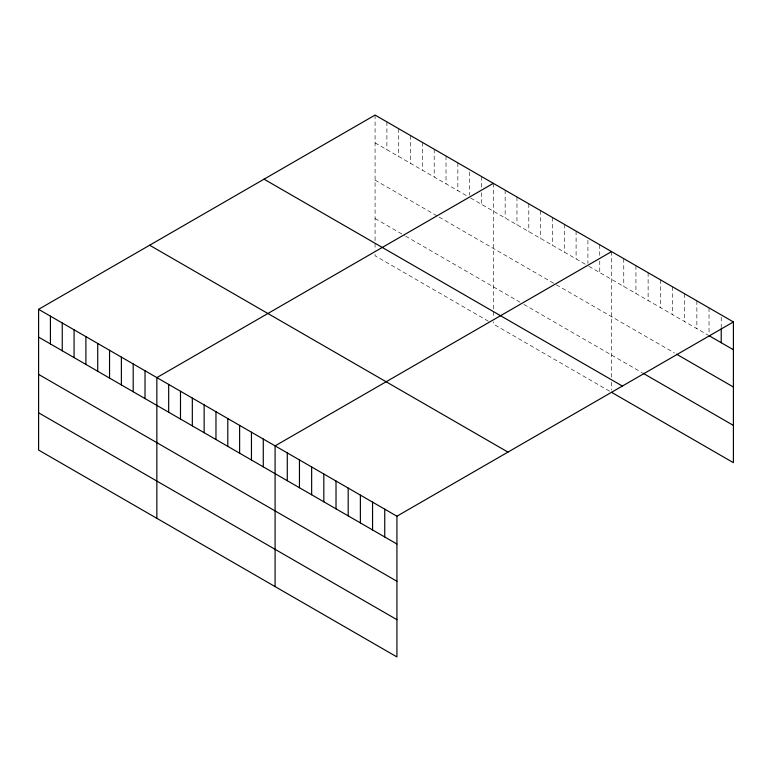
<?xml version="1.0" encoding="UTF-8"?>
<svg xmlns="http://www.w3.org/2000/svg" width="772" height="772" viewBox="0 0 772 772"><rect width="100%" height="100%" fill="white"/><g stroke="black" fill="none" stroke-linecap="round" stroke-linejoin="round"><path stroke-width="0.58" stroke-dasharray="3.86 2.9" d="M375.076 115.067L375.076 241.115M375.076 142.868L466.713 195.77M470.659 198.047L585.948 264.613M588.901 266.321L708.02 335.087M375.076 180.127L438.139 216.546M439.123 217.106L555.406 284.241M556.39 284.81L674.516 353.016M375.076 218.524L404.634 235.595M405.618 236.164L519.932 302.161M523.87 304.429L642.024 372.654M488.396 321.22L375.076 255.793L375.076 251.276M609.6 391.192L493.318 324.066L493.318 321.799M721.222 317.224L721.222 327.656M709.034 307.883L709.034 333.359M696.855 300.848L696.855 328.64M684.668 293.814L684.668 321.606M672.489 286.779L672.489 314.571M660.301 279.744L660.301 307.536M648.123 272.709L648.123 300.511M635.935 265.674L635.935 293.476M623.757 258.639L623.757 286.441M611.569 251.604L611.569 378.782M611.569 382.169L611.569 390.072M599.747 244.782L599.747 256.362M599.747 260.994L599.747 272.574M587.917 240.266L587.917 263.435M576.095 231.127L576.095 258.919M564.274 224.305L564.274 252.097M552.443 217.472L552.443 245.274M540.622 210.65L540.622 238.442M528.801 203.818L528.801 231.619M516.97 196.995L516.97 224.787M505.149 190.163L505.149 217.965M493.318 183.34L493.318 309.379M493.318 311.637L493.318 317.282M481.496 176.508L481.496 188.098M481.496 192.73L481.496 204.31M469.675 172.002L469.675 195.162M457.844 162.853L457.844 190.655M446.023 156.031L446.023 183.823M434.202 149.208L434.202 177M422.371 142.376L422.371 170.178M410.55 135.554L410.55 163.346M398.728 128.721L398.728 156.523M386.897 121.899L386.897 149.691M375.076 243.373L375.076 250.147"/><path stroke-width="1.16" d="M38.6 309.331L396.924 516.207L396.924 656.933L38.6 450.057L38.6 309.331L375.076 115.067L733.4 321.943L733.4 462.669L611.569 392.33M493.318 183.34L156.851 377.604L156.851 518.321M611.569 251.604L275.093 445.869L275.093 586.595M396.924 516.207L733.4 321.943M709.034 335.675L733.4 349.745M676.542 354.184L733.4 387.013M643.047 373.233L733.4 425.401M264.034 179.172L622.367 386.048M149.633 245.226L507.966 452.102M38.6 337.123L396.924 544.009M38.6 374.391L396.924 581.268M38.6 412.788L396.924 619.665M721.222 328.814L721.222 342.71M384.745 509.173L384.745 536.974M372.558 502.138L372.558 529.939M360.379 495.103L360.379 522.905M348.191 488.068L348.191 515.87M336.013 481.043L336.013 508.835M323.825 474.008L323.825 501.8M311.647 466.973L311.647 494.765M299.459 459.938L299.459 487.73M287.28 452.903L287.28 480.695M263.271 439.046L263.271 466.838M251.45 432.214L251.45 460.015M239.619 425.391L239.619 453.183M227.798 418.559L227.798 446.361M215.967 411.737L215.967 439.529M204.146 404.904L204.146 432.706M192.325 398.082L192.325 425.874M180.494 391.25L180.494 419.051M168.672 384.427L168.672 412.219M145.02 370.772L145.02 398.574M133.199 363.95L133.199 391.742M121.378 357.118L121.378 384.919M109.547 350.295L109.547 378.087M97.726 343.463L97.726 371.264M85.895 336.64L85.895 364.432M74.073 329.808L74.073 357.61M62.252 322.986L62.252 350.777M50.421 316.153L50.421 343.955"/></g></svg>
